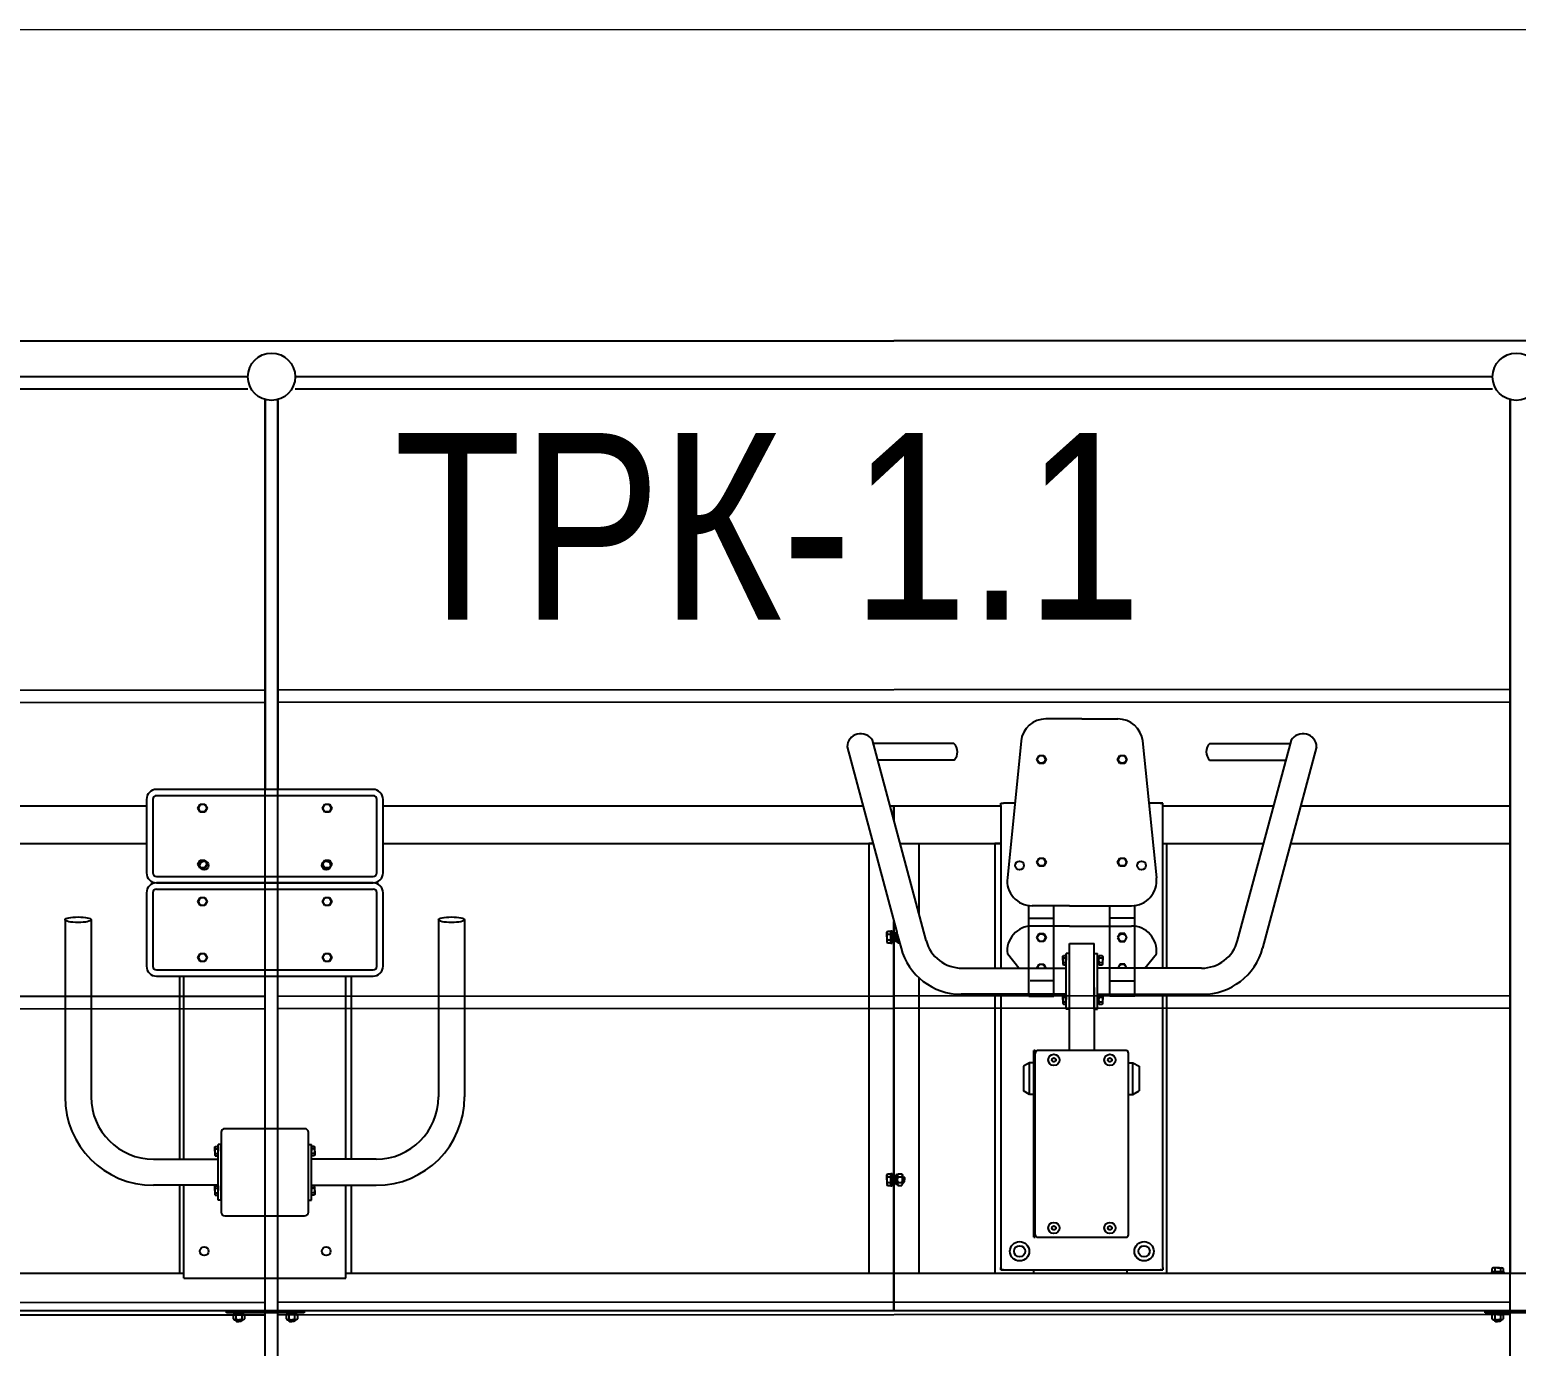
# Model space of a CAD drawing. Header units: millimetres. Extents: x -4421 to 3887, y -3652 to 2555.
# Drawn here: x -1039 to 1350, y 440 to 2555 of the extents above; entities that cross this region are included whole.
import ezdxf

# ---------------------------------------------------------------- set-up
doc = ezdxf.new("R2010")
doc.units = ezdxf.units.MM
for name, color, linetype in [('DIKOM_АРТИКУЛ', 7, 'Continuous'), ('DIKOM_ЗОНА', 80, 'Continuous'), ('DIKOM_ОБЪЕКТ', 7, 'Continuous')]:
    doc.layers.add(name, color=color, linetype=linetype)
doc.styles.add('style1', font='arial.ttf', dxfattribs={"width": 0.8})

msp = doc.modelspace()

# ---------------------------------------------------------------- linework, layer by layer
at = {"layer": 'DIKOM_ЗОНА', "color": 3, "lineweight": 15}
msp.add_lwpolyline([(-2687.7, -2559), (3386.7, -2559, 0.414214), (3886.7, -2059), (3886.7, 2055, 0.414214), (3386.7, 2555), (-2687.7, 2555, 0.414214), (-3187.7, 2055), (-3187.7, -2059, 0.414214)], format="xyb", close=True, dxfattribs=at)
at = {"layer": 'DIKOM_ОБЪЕКТ'}
for p, q in [((-2687.7, 2055), (349.5, 2055)), ((3386.7, 2055), (349.5, 2055)), ((-688.5, 1997.4), (-2612.5, 1997.4)), ((1311.5, 1997.4), (-612.5, 1997.4)), ((-688.5, 1977.4), (-2612.5, 1977.4)), ((-660.5, -1964.6), (-660.5, 1960.8)), ((-660.5, 1959.4), (-660.5, 1334.4)), ((-640.5, -1964.6), (-640.5, 1960.8)), ((-640.5, 1959.4), (-640.5, 1334.4)), ((1311.5, 1977.4), (-612.5, 1977.4)), ((1339.5, -1964.6), (1339.5, 1960.8)), ((1339.5, 1959.4), (1339.5, 557.4)), ((-2631.2, 1493.4), (-660.5, 1494.4)), ((-640.5, 1494.4), (1339.5, 1495.3)), ((-2631.2, 1473.4), (-660.5, 1474.4)), ((-640.5, 1474.4), (1339.5, 1475.3)), ((651.5, 1447.6), (593.5, 1447.6)), ((651.5, 1447.6), (709.5, 1447.6)), ((401.2, 1091.8), (314.9, 1413.7)), ((553.8, 1412.3), (531.8, 1192.3)), ((749.2, 1412.3), (771.2, 1192.3)), ((901.8, 1091.8), (988.1, 1413.7)), ((274.3, 1403), (354.2, 1105)), ((445.9, 1408.3), (316.4, 1408.3)), ((579, 1382.6), (582.7, 1389.1)), ((582.7, 1389.1), (590.3, 1389.1)), ((590.3, 1389.1), (594, 1382.6)), ((709, 1382.6), (712.7, 1389.1)), ((712.7, 1389.1), (720.3, 1389.1)), ((720.3, 1389.1), (724, 1382.6)), ((857.1, 1408.3), (986.6, 1408.3)), ((1028.7, 1403), (942, 1079.4)), ((446.4, 1381.3), (323.6, 1381.3)), ((582.7, 1376.1), (579, 1382.6)), ((590.3, 1376.1), (582.7, 1376.1)), ((594, 1382.6), (590.3, 1376.1)), ((712.7, 1376.1), (709, 1382.6)), ((720.3, 1376.1), (712.7, 1376.1)), ((724, 1382.6), (720.3, 1376.1)), ((856.6, 1381.3), (979.4, 1381.3)), ((-851.3, 1318.4), (-851.3, 1200.4)), ((-841.3, 1318.4), (-841.3, 1200.4)), ((-487.3, 1334.4), (-835.3, 1334.4)), ((-487.3, 1324.4), (-835.3, 1324.4)), ((-481.3, 1200.4), (-481.3, 1318.4)), ((-471.3, 1200.4), (-471.3, 1318.4)), ((-851.3, 1307.4), (-2393, 1307.4)), ((-768.8, 1304.4), (-765, 1310.9)), ((-765, 1297.9), (-768.8, 1304.4)), ((-765, 1310.9), (-757.5, 1310.9)), ((-757.5, 1297.9), (-765, 1297.9)), ((-757.5, 1310.9), (-753.8, 1304.4)), ((-753.8, 1304.4), (-757.5, 1297.9)), ((-568.8, 1304.4), (-565, 1310.9)), ((-565, 1297.9), (-568.8, 1304.4)), ((-565, 1310.9), (-557.5, 1310.9)), ((-557.5, 1297.9), (-565, 1297.9)), ((-557.5, 1310.9), (-553.8, 1304.4)), ((-553.8, 1304.4), (-557.5, 1297.9)), ((299.9, 1307.4), (-471.3, 1307.4)), ((349.5, 1307.4), (343.4, 1307.4)), ((349.5, 1284.7), (349.5, 1307.4)), ((521.5, 1307.4), (349.5, 1307.4)), ((349.5, 1307.4), (349.5, 1284.7)), ((521.5, 1308.4), (521.5, 1312.4)), ((521.5, 1312.4), (525.5, 1312.4)), ((521.5, 1308.4), (521.5, 1047.3)), ((543.8, 1312.4), (525.5, 1312.4)), ((777.5, 1312.4), (759.2, 1312.4)), ((777.5, 1312.4), (781.5, 1312.4)), ((781.5, 1312.4), (777.5, 1312.4)), ((781.5, 1308.4), (781.5, 1312.4)), ((781.5, 1308.4), (781.5, 1312.4)), ((781.5, 1047.3), (781.5, 1308.4)), ((959.6, 1307.4), (781.5, 1307.4)), ((1339.5, 1307.4), (1003.1, 1307.4)), ((-1671.3, 1247.4), (-851.3, 1247.4)), ((-471.3, 1247.4), (316, 1247.4)), ((316, 1247.4), (309.5, 1247.4)), ((309.5, 1247.4), (309.5, 557.4)), ((359.5, 1247.4), (521.5, 1247.4)), ((359.5, 1247.4), (389.5, 1247.4)), ((389.5, 1247.4), (389.5, 1135.5)), ((521.5, 1247.4), (511.5, 1247.4)), ((511.5, 1247.4), (511.5, 1047.3)), ((781.5, 1247.4), (943.5, 1247.4)), ((781.5, 1247.4), (787.5, 1247.4)), ((787.5, 1247.4), (787.5, 1047.3)), ((987, 1247.4), (1339.5, 1247.4)), ((-768.8, 1214.4), (-765, 1220.9)), ((-765, 1220.9), (-757.5, 1220.9)), ((-757.5, 1220.9), (-753.8, 1214.4)), ((-568.8, 1214.4), (-565, 1220.9)), ((-565, 1220.9), (-557.5, 1220.9)), ((-557.5, 1220.9), (-553.8, 1214.4)), ((579, 1217.6), (582.7, 1224.1)), ((582.7, 1224.1), (590.3, 1224.1)), ((590.3, 1224.1), (594, 1217.6)), ((709, 1217.6), (712.7, 1224.1)), ((712.7, 1224.1), (720.3, 1224.1)), ((720.3, 1224.1), (724, 1217.6)), ((-835.3, 1194.4), (-487.3, 1194.4)), ((-765, 1207.9), (-768.8, 1214.4)), ((-757.5, 1207.9), (-765, 1207.9)), ((-753.8, 1214.4), (-757.5, 1207.9)), ((-565, 1207.9), (-568.8, 1214.4)), ((-557.5, 1207.9), (-565, 1207.9)), ((-553.8, 1214.4), (-557.5, 1207.9)), ((582.7, 1211.1), (579, 1217.6)), ((590.3, 1211.1), (582.7, 1211.1)), ((594, 1217.6), (590.3, 1211.1)), ((712.7, 1211.1), (709, 1217.6)), ((720.3, 1211.1), (712.7, 1211.1)), ((724, 1217.6), (720.3, 1211.1)), ((-487.3, 1184.4), (-835.3, 1184.4)), ((-835.3, 1184.4), (-487.3, 1184.4)), ((-835.3, 1174.4), (-487.3, 1174.4)), ((-851.3, 1168.4), (-851.3, 1050.4)), ((-841.3, 1168.4), (-841.3, 1050.4)), ((-768.8, 1154.4), (-765, 1160.9)), ((-765, 1147.9), (-768.8, 1154.4)), ((-765, 1160.9), (-757.5, 1160.9)), ((-757.5, 1147.9), (-765, 1147.9)), ((-757.5, 1160.9), (-753.8, 1154.4)), ((-753.8, 1154.4), (-757.5, 1147.9)), ((-568.8, 1154.4), (-565, 1160.9)), ((-565, 1147.9), (-568.8, 1154.4)), ((-565, 1160.9), (-557.5, 1160.9)), ((-557.5, 1147.9), (-565, 1147.9)), ((-557.5, 1160.9), (-553.8, 1154.4)), ((-553.8, 1154.4), (-557.5, 1147.9)), ((-481.3, 1050.4), (-481.3, 1168.4)), ((-471.3, 1050.4), (-471.3, 1168.4)), ((566.5, 1114.6), (566.5, 1147.9)), ((631.5, 1147.6), (571.5, 1147.6)), ((606.5, 1114.9), (606.5, 1147.6)), ((606.5, 1114.9), (606.5, 1147.6)), ((631.5, 1147.6), (731.5, 1147.6)), ((696.5, 1114.9), (696.5, 1147.6)), ((696.5, 1114.9), (696.5, 1147.6)), ((736.5, 1114.6), (736.5, 1147.9)), ((-982.3, 1125.1), (-982.3, 840.4)), ((-940.3, 1125.1), (-940.3, 840.4)), ((-382.3, 1125.1), (-382.3, 840.4)), ((-340.3, 1125.1), (-340.3, 840.4)), ((566.5, 1127.6), (606.5, 1127.6)), ((736.5, 1127.6), (696.5, 1127.6)), ((338.1, 1105), (339, 1106.7)), ((338.1, 1097.4), (338.1, 1105)), ((339, 1106.7), (344.5, 1106.7)), ((339, 1102.1), (344.5, 1102.1)), ((344.5, 1097.4), (344.5, 1107.4)), ((344.5, 1107.4), (346.5, 1107.4)), ((344.5, 1106.7), (344.5, 1097.4)), ((346.5, 1107.4), (346.5, 1097.4)), ((346.5, 1102.4), (352.5, 1102.4)), ((346.5, 1101.6), (352.5, 1101.6)), ((349.5, 497.4), (349.5, 1122.5)), ((349.5, 1122.5), (349.5, 497.4)), ((355, 1105), (352.5, 1105)), ((352.5, 1105), (352.5, 1097.4)), ((352.5, 1097.9), (355, 1098.8)), ((355, 1097.4), (355, 1105)), ((355, 1097.4), (355, 1104.7)), ((355, 1101.9), (361, 1079.4)), ((566.5, 1028.7), (566.5, 1114.3)), ((631.5, 1114.9), (571.5, 1114.9)), ((579, 1096.4), (582.7, 1102.9)), ((582.7, 1102.9), (590.3, 1102.9)), ((590.3, 1102.9), (594, 1096.4)), ((606.5, 1016.3), (606.5, 1114.9)), ((631.5, 1114.9), (731.5, 1114.9)), ((696.5, 1016.3), (696.5, 1114.9)), ((712.7, 1102.9), (709, 1096.4)), ((720.3, 1102.9), (712.7, 1102.9)), ((724, 1096.4), (720.3, 1102.9)), ((736.5, 1028.7), (736.5, 1114.3)), ((338.1, 1097.4), (338.1, 1089.8)), ((338.1, 1089.8), (339, 1088.2)), ((339, 1092.8), (344.5, 1092.8)), ((339, 1088.2), (344.5, 1088.2)), ((344.5, 1088.2), (344.5, 1097.4)), ((344.5, 1097.4), (344.5, 1087.4)), ((344.5, 1087.4), (346.5, 1087.4)), ((346.5, 1087.4), (346.5, 1097.4)), ((346.5, 1093.3), (352.5, 1093.3)), ((346.5, 1092.4), (352.5, 1092.4)), ((352.5, 1089.8), (352.5, 1097.4)), ((355, 1097), (352.5, 1096.1)), ((355, 1089.8), (352.5, 1089.8)), ((355, 1097.4), (355, 1089.8)), ((355, 1097.4), (355, 1090.2)), ((355, 1090.2), (356.1, 1088.2)), ((356.1, 1092.8), (357.4, 1092.8)), ((356.1, 1088.2), (358.7, 1088.2)), ((582.7, 1089.9), (579, 1096.4)), ((590.3, 1089.9), (582.7, 1089.9)), ((594, 1096.4), (590.3, 1089.9)), ((631.5, 1016.3), (631.5, 1087)), ((631.5, 1087), (671.5, 1087)), ((671.5, 1016.3), (671.5, 1087)), ((709, 1096.4), (712.7, 1089.9)), ((712.7, 1089.9), (720.3, 1089.9)), ((720.3, 1089.9), (724, 1096.4)), ((-768.8, 1064.4), (-765, 1070.9)), ((-765, 1057.9), (-768.8, 1064.4)), ((-765, 1070.9), (-757.5, 1070.9)), ((-757.5, 1057.9), (-765, 1057.9)), ((-757.5, 1070.9), (-753.8, 1064.4)), ((-753.8, 1064.4), (-757.5, 1057.9)), ((-568.8, 1064.4), (-565, 1070.9)), ((-565, 1057.9), (-568.8, 1064.4)), ((-565, 1070.9), (-557.5, 1070.9)), ((-557.5, 1057.9), (-565, 1057.9)), ((-557.5, 1070.9), (-553.8, 1064.4)), ((-553.8, 1064.4), (-557.5, 1057.9)), ((550.2, 1047.3), (531.8, 1070.2)), ((579.1, 1047.3), (582.7, 1053.7)), ((582.7, 1053.7), (590.3, 1053.7)), ((590.3, 1053.7), (593.9, 1047.3)), ((621.2, 1066.3), (622, 1067.6)), ((621.2, 1060.1), (621.2, 1066.3)), ((621.2, 1060.1), (621.2, 1054)), ((621.2, 1054), (622, 1052.6)), ((622, 1067.6), (626.5, 1067.6)), ((622, 1063.9), (626.5, 1063.9)), ((622, 1056.4), (626.5, 1056.4)), ((622, 1052.6), (626.5, 1052.6)), ((631.5, 1071.1), (626.5, 1071.1)), ((626.5, 981.5), (626.5, 1071.1)), ((626.5, 1067.6), (626.5, 1060.1)), ((626.5, 1052.6), (626.5, 1060.1)), ((631.5, 981.5), (631.5, 1071.1)), ((671.5, 981.5), (671.5, 1071.1)), ((671.5, 1071.1), (676.5, 1071.1)), ((676.5, 981.5), (676.5, 1071.1)), ((676.5, 1060.1), (676.5, 1066.2)), ((676.5, 1066.2), (678.5, 1066.2)), ((676.5, 1060.5), (678.5, 1061.2)), ((676.5, 1060.1), (676.5, 1054)), ((678.5, 1059.8), (676.5, 1059)), ((676.5, 1054), (678.5, 1054)), ((678.5, 1066), (679.5, 1067.6)), ((678.5, 1066.2), (678.5, 1060.1)), ((678.5, 1060.1), (678.5, 1066)), ((678.5, 1054), (678.5, 1060.1)), ((678.5, 1060.1), (678.5, 1054.3)), ((678.5, 1054.3), (679.5, 1052.6)), ((679.5, 1067.6), (684.3, 1067.6)), ((679.5, 1063.9), (684.3, 1063.9)), ((679.5, 1056.4), (684.3, 1056.4)), ((679.5, 1052.6), (684.3, 1052.6)), ((684.3, 1067.6), (685.3, 1066)), ((684.3, 1052.6), (685.3, 1054.3)), ((685.3, 1066), (685.3, 1060.1)), ((685.3, 1054.3), (685.3, 1060.1)), ((712.7, 1053.7), (709.1, 1047.3)), ((720.3, 1053.7), (712.7, 1053.7)), ((723.9, 1047.3), (720.3, 1053.7)), ((752.8, 1047.3), (771.2, 1070.2)), ((-835.3, 1044.4), (-487.3, 1044.4)), ((-835.3, 1034.4), (-487.3, 1034.4)), ((-798.5, 1034.4), (-798.5, 740.4)), ((-791.3, 740.4), (-791.3, 1034.4)), ((-531.3, 740.4), (-531.3, 1034.4)), ((-522.5, 1034.4), (-522.5, 740.4)), ((389.5, 1032.1), (389.5, 557.4)), ((459.2, 1047.3), (626.5, 1047.3)), ((566.5, 1002.5), (566.5, 1028.7)), ((843.8, 1047.3), (676.5, 1047.3)), ((736.5, 1002.5), (736.5, 1028.7)), ((-640.5, 1002.4), (1339.5, 1003.3)), ((626.5, 1005.3), (457.6, 1005.3)), ((511.5, 1005.3), (511.5, 557.4)), ((521.5, 1005.3), (521.5, 566.4)), ((566.5, 1002.5), (566.5, 1005.3)), ((606.5, 1026.7), (568.5, 1026.7)), ((606.5, 1002.5), (606.5, 1016.3)), ((606.5, 1002.5), (606.5, 1005.3)), ((621.2, 1003), (622, 1004.3)), ((622, 1004.3), (626.5, 1004.3)), ((626.5, 1004.3), (626.5, 996.8)), ((631.5, 914.9), (631.5, 1016.3)), ((671.5, 1016.3), (671.5, 914.9)), ((676.5, 1005.3), (845.4, 1005.3)), ((678.5, 1002.6), (679.5, 1004.3)), ((679.5, 1004.3), (684.3, 1004.3)), ((684.3, 1004.3), (685.3, 1002.6)), ((696.5, 1026.7), (736.4, 1026.7)), ((696.5, 1002.5), (696.5, 1016.3)), ((696.5, 1002.5), (696.5, 1005.3)), ((736.5, 1002.5), (736.5, 1005.3)), ((781.5, 566.4), (781.5, 1005.3)), ((787.5, 1005.3), (787.5, 557.4)), ((-2631, 1001.4), (-660.5, 1002.4)), ((-2631, 981.4), (-660.5, 982.4)), ((-640.5, 982.4), (1339.5, 983.3)), ((566.5, 1002.5), (606.5, 1002.5)), ((621.2, 996.8), (621.2, 1003)), ((621.2, 996.8), (621.2, 990.6)), ((621.2, 990.6), (622, 989.3)), ((622, 1000.6), (626.5, 1000.6)), ((622, 993), (626.5, 993)), ((622, 989.3), (626.5, 989.3)), ((626.5, 989.3), (626.5, 996.8)), ((631.5, 981.5), (626.5, 981.5)), ((671.5, 981.5), (676.5, 981.5)), ((676.5, 996.8), (676.5, 1002.9)), ((676.5, 1002.9), (678.5, 1002.9)), ((676.5, 997.2), (678.5, 997.9)), ((676.5, 996.8), (676.5, 990.7)), ((678.5, 996.4), (676.5, 995.7)), ((676.5, 990.7), (678.5, 990.7)), ((678.5, 1002.9), (678.5, 996.8)), ((678.5, 996.8), (678.5, 1002.6)), ((678.5, 990.7), (678.5, 996.8)), ((678.5, 996.8), (678.5, 990.9)), ((678.5, 990.9), (679.5, 989.3)), ((679.5, 1000.6), (684.3, 1000.6)), ((679.5, 993), (684.3, 993)), ((679.5, 989.3), (684.3, 989.3)), ((684.3, 989.3), (685.3, 990.9)), ((685.3, 1002.6), (685.3, 996.8)), ((685.3, 990.9), (685.3, 996.8)), ((736.5, 1002.5), (696.5, 1002.5)), ((576.5, 914.9), (574.5, 914.9)), ((574.5, 914.9), (576.5, 914.9)), ((574.5, 614.9), (574.5, 914.9)), ((576.5, 914.9), (576.5, 909.9)), ((576.5, 619.9), (576.5, 909.9)), ((722.5, 914.9), (580.5, 914.9)), ((726.5, 618.9), (726.5, 910.9)), ((567.5, 895.4), (557.5, 889.7)), ((557.5, 889.7), (557.5, 850.2)), ((574.5, 895.4), (567.5, 895.4)), ((567.5, 844.4), (567.5, 895.4)), ((726.5, 895.4), (733.5, 895.4)), ((733.5, 895.4), (743.5, 889.7)), ((733.5, 844.4), (733.5, 895.4)), ((743.5, 889.7), (743.5, 850.2)), ((567.5, 844.4), (557.5, 850.2)), ((574.5, 844.4), (567.5, 844.4)), ((726.5, 844.4), (733.5, 844.4)), ((733.5, 844.4), (743.5, 850.2)), ((-597.3, 789.4), (-725.3, 789.4)), ((-731.3, 783.4), (-731.3, 655.4)), ((-591.3, 655.4), (-591.3, 783.4)), ((-741.6, 759.4), (-740.8, 760.7)), ((-741.6, 753.2), (-741.6, 759.4)), ((-741.6, 753.2), (-741.6, 747)), ((-741.6, 747), (-740.8, 745.7)), ((-740.8, 760.7), (-736.3, 760.7)), ((-740.8, 757), (-736.3, 757)), ((-740.8, 749.5), (-736.3, 749.5)), ((-740.8, 745.7), (-736.3, 745.7)), ((-731.3, 764.2), (-736.3, 764.2)), ((-736.3, 674.6), (-736.3, 764.2)), ((-736.3, 760.7), (-736.3, 753.2)), ((-736.3, 745.7), (-736.3, 753.2)), ((-731.3, 674.6), (-731.3, 764.2)), ((-591.3, 674.6), (-591.3, 764.2)), ((-591.3, 764.2), (-586.3, 764.2)), ((-586.3, 674.6), (-586.3, 764.2)), ((-581.8, 760.7), (-586.3, 760.7)), ((-586.3, 760.7), (-586.3, 753.2)), ((-581.8, 757), (-586.3, 757)), ((-586.3, 745.7), (-586.3, 753.2)), ((-581.8, 749.5), (-586.3, 749.5)), ((-581.8, 745.7), (-586.3, 745.7)), ((-581, 759.4), (-581.8, 760.7)), ((-581, 747), (-581.8, 745.7)), ((-581, 753.2), (-581, 759.4)), ((-581, 753.2), (-581, 747)), ((-840.3, 740.4), (-736.3, 740.4)), ((-482.3, 740.4), (-586.3, 740.4)), ((338.1, 715), (339, 716.7)), ((339, 716.7), (344.5, 716.7)), ((344.5, 707.4), (344.5, 717.4)), ((344.5, 717.4), (346.5, 717.4)), ((344.5, 716.7), (344.5, 707.4)), ((346.5, 717.4), (346.5, 707.4)), ((355, 714.7), (356.1, 716.7)), ((356.1, 716.7), (362.3, 716.7)), ((362.3, 716.7), (363.4, 714.7)), ((-736.3, 698.4), (-840.3, 698.4)), ((-798.5, 698.4), (-798.5, 557.4)), ((-791.3, 549.4), (-791.3, 698.4)), ((-741.6, 696.1), (-740.8, 697.4)), ((-741.6, 689.9), (-741.6, 696.1)), ((-740.8, 697.4), (-736.3, 697.4)), ((-740.8, 693.6), (-736.3, 693.6)), ((-736.3, 697.4), (-736.3, 689.9)), ((-586.3, 698.4), (-482.3, 698.4)), ((-581.8, 697.4), (-586.3, 697.4)), ((-586.3, 697.4), (-586.3, 689.9)), ((-581.8, 693.6), (-586.3, 693.6)), ((-581, 696.1), (-581.8, 697.4)), ((-581, 689.9), (-581, 696.1)), ((-531.3, 549.4), (-531.3, 698.4)), ((-522.5, 698.4), (-522.5, 557.4)), ((338.1, 707.4), (338.1, 715)), ((338.1, 707.4), (338.1, 699.8)), ((338.1, 699.8), (339, 698.2)), ((339, 712.1), (344.5, 712.1)), ((339, 702.8), (344.5, 702.8)), ((339, 698.2), (344.5, 698.2)), ((344.5, 698.2), (344.5, 707.4)), ((344.5, 707.4), (344.5, 697.4)), ((344.5, 697.4), (346.5, 697.4)), ((346.5, 712.4), (352.5, 712.4)), ((346.5, 711.6), (352.5, 711.6)), ((346.5, 697.4), (346.5, 707.4)), ((346.5, 703.3), (352.5, 703.3)), ((346.5, 702.4), (352.5, 702.4)), ((355, 715), (352.5, 715)), ((352.5, 715), (352.5, 707.4)), ((352.5, 707.9), (355, 708.8)), ((352.5, 699.8), (352.5, 707.4)), ((355, 707), (352.5, 706.1)), ((355, 699.8), (352.5, 699.8)), ((355, 707.4), (355, 715)), ((355, 707.4), (355, 714.7)), ((355, 707.4), (355, 699.8)), ((355, 707.4), (355, 700.2)), ((355, 700.2), (356.1, 698.2)), ((356.1, 712.1), (362.3, 712.1)), ((356.1, 702.8), (362.3, 702.8)), ((356.1, 698.2), (362.3, 698.2)), ((362.3, 698.2), (363.4, 700.2)), ((363.4, 714.7), (363.4, 707.4)), ((363.4, 712.4), (365, 712.4)), ((363.4, 711.6), (365.8, 711.6)), ((363.4, 700.2), (363.4, 707.4)), ((363.4, 703.3), (365.8, 703.3)), ((363.4, 702.4), (365, 702.4)), ((365, 712.4), (366.5, 710.9)), ((365, 712.4), (365, 707.4)), ((365, 702.4), (365, 707.4)), ((365, 702.4), (366.5, 703.9)), ((366.5, 710.9), (366.5, 707.4)), ((366.5, 703.9), (366.5, 707.4)), ((-741.6, 689.9), (-741.6, 683.7)), ((-741.6, 683.7), (-740.8, 682.4)), ((-740.8, 686.1), (-736.3, 686.1)), ((-740.8, 682.4), (-736.3, 682.4)), ((-736.3, 682.4), (-736.3, 689.9)), ((-731.3, 674.6), (-736.3, 674.6)), ((-591.3, 674.6), (-586.3, 674.6)), ((-586.3, 682.4), (-586.3, 689.9)), ((-581.8, 686.1), (-586.3, 686.1)), ((-581.8, 682.4), (-586.3, 682.4)), ((-581, 683.7), (-581.8, 682.4)), ((-581, 689.9), (-581, 683.7)), ((-725.3, 649.4), (-597.3, 649.4)), ((574.5, 614.9), (576.5, 614.9)), ((574.5, 614.9), (576.5, 614.9)), ((576.5, 614.9), (576.5, 619.9)), ((580.5, 614.9), (722.5, 614.9)), ((-1846.5, 557.4), (-791.3, 557.4)), ((-791.3, 549.4), (-531.3, 549.4)), ((-531.3, 557.4), (349.5, 557.4)), ((349.5, 557.4), (2921.8, 557.4)), ((521.5, 562.4), (521.5, 566.4)), ((521.5, 566.4), (521.5, 562.4)), ((525.5, 562.4), (521.5, 562.4)), ((521.5, 562.4), (525.5, 562.4)), ((525.5, 562.4), (777.5, 562.4)), ((574.5, 557.4), (574.5, 562.4)), ((724.5, 557.4), (724.5, 562.4)), ((777.5, 562.4), (781.5, 562.4)), ((777.5, 562.4), (781.5, 562.4)), ((781.5, 562.4), (777.5, 562.4)), ((781.5, 566.4), (781.5, 562.4)), ((781.5, 566.4), (781.5, 562.4)), ((781.5, 566.4), (781.5, 562.4)), ((1319.5, 559.4), (1309.5, 559.4)), ((1309.5, 559.4), (1309.5, 557.4)), ((1309.5, 557.4), (1319.5, 557.4)), ((1311.9, 565.8), (1310.3, 564.9)), ((1310.3, 564.9), (1310.3, 559.4)), ((1310.3, 559.4), (1319.5, 559.4)), ((1319.5, 565.8), (1311.9, 565.8)), ((1314.9, 564.9), (1314.9, 559.4)), ((1319.5, 565.8), (1327.1, 565.8)), ((1328.7, 559.4), (1319.5, 559.4)), ((1319.5, 559.4), (1329.5, 559.4)), ((1329.5, 557.4), (1319.5, 557.4)), ((1324.1, 564.9), (1324.1, 559.4)), ((1327.1, 565.8), (1328.7, 564.9)), ((1328.7, 564.9), (1328.7, 559.4)), ((1329.5, 559.4), (1329.5, 557.4)), ((-2630.7, 509.4), (-660.5, 510.4)), ((-640.5, 510.4), (1339.5, 511.3)), ((-2630.7, 489.4), (-660.5, 490.4)), ((-1846.5, 497.4), (349.5, 497.4)), ((-723, 497.4), (-598, 497.4)), ((-723, 493.4), (-723, 497.4)), ((-598, 493.4), (-723, 493.4)), ((-710.3, 490.9), (-712.2, 489.8)), ((-712.2, 489.8), (-712.2, 483.7)), ((-712.2, 483.7), (-710.3, 482.5)), ((-710.6, 490.9), (-710.6, 493.4)), ((-710.6, 493.4), (-703, 493.4)), ((-703, 490.9), (-710.6, 490.9)), ((-703, 490.9), (-710.3, 490.9)), ((-710.3, 482.5), (-703, 482.5)), ((-708, 482.5), (-708, 480.9)), ((-708, 480.9), (-706.5, 479.4)), ((-708, 480.9), (-703, 480.9)), ((-707.6, 489.8), (-707.6, 483.7)), ((-707.2, 482.5), (-707.2, 480.1)), ((-706.5, 479.4), (-703, 479.4)), ((-703.5, 490.9), (-704.4, 493.4)), ((-695.4, 493.4), (-703, 493.4)), ((-703, 490.9), (-695.4, 490.9)), ((-703, 490.9), (-695.8, 490.9)), ((-695.8, 482.5), (-703, 482.5)), ((-698, 480.9), (-703, 480.9)), ((-699.5, 479.4), (-703, 479.4)), ((-702.5, 493.4), (-701.6, 490.9)), ((-698, 480.9), (-699.5, 479.4)), ((-698.8, 482.5), (-698.8, 480.1)), ((-698.4, 489.8), (-698.4, 483.7)), ((-698, 482.5), (-698, 480.9)), ((-695.8, 490.9), (-693.8, 489.8)), ((-693.8, 483.7), (-695.8, 482.5)), ((-695.4, 490.9), (-695.4, 493.4)), ((-693.8, 489.8), (-693.8, 483.7)), ((-640.5, 490.4), (1339.5, 491.3)), ((-625.3, 490.9), (-627.2, 489.8)), ((-627.2, 489.8), (-627.2, 483.7)), ((-627.2, 483.7), (-625.3, 482.5)), ((-625.6, 490.9), (-625.6, 493.4)), ((-625.6, 493.4), (-618, 493.4)), ((-618, 490.9), (-625.6, 490.9)), ((-618, 490.9), (-625.3, 490.9)), ((-625.3, 482.5), (-618, 482.5)), ((-623, 482.5), (-623, 480.9)), ((-623, 480.9), (-621.5, 479.4)), ((-623, 480.9), (-618, 480.9)), ((-622.6, 489.8), (-622.6, 483.7)), ((-622.2, 482.5), (-622.2, 480.1)), ((-621.5, 479.4), (-618, 479.4)), ((-618.5, 490.9), (-619.4, 493.4)), ((-610.4, 493.4), (-618, 493.4)), ((-618, 490.9), (-610.4, 490.9)), ((-618, 490.9), (-610.8, 490.9)), ((-610.8, 482.5), (-618, 482.5)), ((-613, 480.9), (-618, 480.9)), ((-614.5, 479.4), (-618, 479.4)), ((-617.5, 493.4), (-616.6, 490.9)), ((-613, 480.9), (-614.5, 479.4)), ((-613.8, 482.5), (-613.8, 480.1)), ((-613.4, 489.8), (-613.4, 483.7)), ((-613, 482.5), (-613, 480.9)), ((-610.8, 490.9), (-608.8, 489.8)), ((-608.8, 483.7), (-610.8, 482.5)), ((-610.4, 490.9), (-610.4, 493.4)), ((-608.8, 489.8), (-608.8, 483.7)), ((-598, 497.4), (-598, 493.4)), ((349.5, 497.4), (2921.8, 497.4)), ((1299.5, 497.4), (1424.5, 497.4)), ((1299.5, 493.4), (1299.5, 497.4)), ((1424.5, 493.4), (1299.5, 493.4)), ((1312.2, 490.9), (1310.3, 489.8)), ((1310.3, 489.8), (1310.3, 483.7)), ((1310.3, 483.7), (1312.2, 482.5)), ((1311.9, 490.9), (1311.9, 493.4)), ((1311.9, 493.4), (1319.5, 493.4)), ((1319.5, 490.9), (1311.9, 490.9)), ((1319.5, 490.9), (1312.2, 490.9)), ((1312.2, 482.5), (1319.5, 482.5)), ((1314.5, 482.5), (1314.5, 480.9)), ((1314.5, 480.9), (1316, 479.4)), ((1314.5, 480.9), (1319.5, 480.9)), ((1314.9, 489.8), (1314.9, 483.7)), ((1315.3, 482.5), (1315.3, 480.1)), ((1316, 479.4), (1319.5, 479.4)), ((1319, 490.9), (1318.1, 493.4)), ((1327.1, 493.4), (1319.5, 493.4)), ((1319.5, 490.9), (1327.1, 490.9)), ((1319.5, 490.9), (1326.8, 490.9)), ((1326.8, 482.5), (1319.5, 482.5)), ((1324.5, 480.9), (1319.5, 480.9)), ((1323, 479.4), (1319.5, 479.4)), ((1320, 493.4), (1320.9, 490.9)), ((1324.5, 480.9), (1323, 479.4)), ((1323.7, 482.5), (1323.7, 480.1)), ((1324.1, 489.8), (1324.1, 483.7)), ((1324.5, 482.5), (1324.5, 480.9)), ((1326.8, 490.9), (1328.7, 489.8)), ((1328.7, 483.7), (1326.8, 482.5)), ((1327.1, 490.9), (1327.1, 493.4)), ((1328.7, 489.8), (1328.7, 483.7))]:
    msp.add_line(p, q, dxfattribs=at)
for centre, radius in [((-650.5, 1997.4), 38), ((1349.5, 1997.4), 38), ((586.5, 1382.6), 6.18), ((716.5, 1382.6), 6.18), ((-761.3, 1304.4), 6.18), ((-561.3, 1304.4), 6.18), ((-761.3, 1214.4), 6.18), ((-758.5, 1212.4), 7), ((-562.5, 1212.4), 7), ((-561.3, 1214.4), 6.18), ((551.5, 1212.4), 7), ((586.5, 1217.6), 6.18), ((716.5, 1217.6), 6.18), ((747.5, 1212.4), 7), ((-761.3, 1154.4), 6.18), ((-561.3, 1154.4), 6.18), ((586.5, 1096.4), 6.18), ((716.5, 1096.4), 6.18), ((-761.3, 1064.4), 6.18), ((-561.3, 1064.4), 6.18), ((606.5, 899.9), 9), ((696.5, 899.9), 9), ((606.5, 899.9), 3.2), ((696.5, 899.9), 3.2), ((606.5, 629.9), 9), ((606.5, 629.9), 3.2), ((696.5, 629.9), 9), ((696.5, 629.9), 3.2), ((-758.5, 592.4), 7), ((-562.5, 592.4), 7), ((551.5, 592.4), 15.5), ((551.5, 592.4), 9), ((751.5, 592.4), 15.5), ((751.5, 592.4), 9)]:
    msp.add_circle(centre, radius, dxfattribs=at)
for centre, radius, start, end in [((593.5, 1407.6), 40, 90, 173.2329), ((709.5, 1407.6), 40, 6.7671, 90), ((296.3, 1401.8), 22.1, 32.5243, 176.8365), ((1006.7, 1401.8), 22.1, 3.1635, 147.4757), ((432.2, 1394.6), 19.4, 317.019, 45.1704), ((870.8, 1394.6), 19.4, 134.8296, 222.981), ((-835.3, 1318.4), 16, 90, 180), ((-835.3, 1318.4), 6, 90, 180), ((-487.3, 1318.4), 16, 0, 90), ((-487.3, 1318.4), 6, 0, 90), ((-835.3, 1200.4), 16, 180, 270), ((-835.3, 1200.4), 6, 180, 270), ((-487.3, 1200.4), 16, 270, 0), ((-487.3, 1200.4), 6, 270, 0), ((-835.3, 1168.4), 16, 90, 180), ((-835.3, 1168.4), 6, 90, 180), ((-487.3, 1168.4), 16, 0, 90), ((-487.3, 1168.4), 6, 0, 90), ((571.5, 1187.6), 40, 173.2329, 270), ((731.5, 1187.6), 40, 270, 6.7671), ((349.9, 1097.4), 11.8, 156.8627, 180), ((341.4, 1104.3), 3.24, 150.866, 223.3168), ((364.9, 1097.4), 9.87, 163.0294, 180), ((571.5, 1074.9), 40, 90, 186.7671), ((731.5, 1074.9), 40, 353.2329, 90), ((349.9, 1097.4), 11.8, 180, 203.1373), ((341.4, 1090.6), 3.24, 136.6832, 209.134), ((364.9, 1097.4), 9.87, 180, 207.9053), ((357.7, 1090.7), 2.59, 125.859, 216.1524), ((457.6, 1105.3), 100, 195, 270), ((459.2, 1107.3), 60, 195, 270), ((843.8, 1107.3), 60, 270, 345), ((845.4, 1105.3), 100, 270, 345), ((586.5, 1047.2), 6.18, 1.5148, 178.4852), ((630.8, 1060.1), 9.55, 156.8627, 180), ((630.8, 1060.1), 9.55, 180, 203.1373), ((623.9, 1065.7), 2.64, 150.9367, 223.2461), ((623.9, 1054.6), 2.64, 136.7539, 209.0633), ((686.3, 1060.1), 7.84, 151.4211, 180), ((686.3, 1060.1), 7.84, 180, 208.5789), ((680.6, 1065.6), 2.04, 142.6066, 235.9525), ((680.6, 1054.7), 2.04, 124.0475, 217.3934), ((683.2, 1065.6), 2.04, 304.0475, 37.3934), ((677.5, 1060.1), 7.84, 0, 28.5789), ((677.5, 1060.1), 7.84, 331.4211, 0), ((683.2, 1054.7), 2.04, 322.6066, 55.9525), ((716.5, 1047.2), 6.18, 1.5148, 178.4852), ((-835.3, 1050.4), 16, 180, 270), ((-835.3, 1050.4), 6, 180, 270), ((-487.3, 1050.4), 16, 270, 0), ((-487.3, 1050.4), 6, 270, 0), ((623.9, 1002.4), 2.64, 150.9367, 223.2461), ((680.6, 1002.2), 2.04, 142.6066, 235.9525), ((683.2, 1002.2), 2.04, 304.0475, 37.3934), ((630.8, 996.8), 9.55, 156.8627, 180), ((630.8, 996.8), 9.55, 180, 203.1373), ((623.9, 991.2), 2.64, 136.7539, 209.0633), ((686.3, 996.8), 7.84, 151.4211, 180), ((686.3, 996.8), 7.84, 180, 208.5789), ((680.6, 991.4), 2.04, 124.0475, 217.3934), ((677.5, 996.8), 7.84, 0, 28.5789), ((677.5, 996.8), 7.84, 331.4211, 0), ((683.2, 991.4), 2.04, 322.6066, 55.9525), ((580.5, 910.9), 4, 90, 180), ((722.5, 910.9), 4, 0, 90), ((-840.3, 840.4), 142, 180, 270), ((-840.3, 840.4), 100, 180, 270), ((-482.3, 840.4), 142, 270, 0), ((-482.3, 840.4), 100, 270, 0), ((-725.3, 783.4), 6, 90, 180), ((-597.3, 783.4), 6, 0, 90), ((-732, 753.2), 9.55, 156.8627, 180), ((-732, 753.2), 9.55, 180, 203.1373), ((-738.9, 758.8), 2.64, 150.9367, 223.2461), ((-738.9, 747.7), 2.64, 136.7539, 209.0633), ((-583.7, 758.8), 2.64, 316.7539, 29.0633), ((-590.5, 753.2), 9.55, 0, 23.1373), ((-590.5, 753.2), 9.55, 336.8627, 0), ((-583.7, 747.7), 2.64, 330.9367, 43.2461), ((-732, 689.9), 9.55, 156.8627, 180), ((-738.9, 695.4), 2.64, 150.9367, 223.2461), ((-583.7, 695.4), 2.64, 316.7539, 29.0633), ((-590.5, 689.9), 9.55, 0, 23.1373), ((349.9, 707.4), 11.8, 156.8627, 180), ((349.9, 707.4), 11.8, 180, 203.1373), ((341.4, 714.3), 3.24, 150.866, 223.3168), ((341.4, 700.6), 3.24, 136.6832, 209.134), ((364.9, 707.4), 9.87, 152.0947, 180), ((364.9, 707.4), 9.87, 180, 207.9053), ((357.7, 714.2), 2.59, 143.8476, 234.141), ((357.7, 700.7), 2.59, 125.859, 216.1524), ((360.7, 714.2), 2.59, 305.859, 36.1524), ((353.5, 707.4), 9.87, 0, 27.9053), ((353.5, 707.4), 9.87, 332.0947, 0), ((360.7, 700.7), 2.59, 323.8476, 54.141), ((-732, 689.9), 9.55, 180, 203.1373), ((-738.9, 684.3), 2.64, 136.7539, 209.0633), ((-590.5, 689.9), 9.55, 336.8627, 0), ((-583.7, 684.3), 2.64, 330.9367, 43.2461), ((-725.3, 655.4), 6, 180, 270), ((-597.3, 655.4), 6, 270, 0), ((580.5, 618.9), 4, 180, 270), ((722.5, 618.9), 4, 270, 0), ((1312.7, 562.5), 3.24, 46.6832, 119.134), ((1319.5, 554.1), 11.8, 90, 113.1373), ((1319.5, 554.1), 11.8, 66.8627, 90), ((1326.3, 562.5), 3.24, 60.866, 133.3168), ((-709.7, 488.3), 2.59, 35.859, 126.1524), ((-709.7, 485.2), 2.59, 233.8476, 324.141), ((-703, 481.1), 9.87, 90, 117.9053), ((-703, 492.4), 9.87, 242.0947, 270), ((-703, 481.1), 9.87, 62.0947, 90), ((-703, 492.4), 9.87, 270, 297.9053), ((-696.3, 488.3), 2.59, 53.8476, 144.141), ((-696.3, 485.2), 2.59, 215.859, 306.1524), ((-624.7, 488.3), 2.59, 35.859, 126.1524), ((-624.7, 485.2), 2.59, 233.8476, 324.141), ((-618, 481.1), 9.87, 90, 117.9053), ((-618, 492.4), 9.87, 242.0947, 270), ((-618, 481.1), 9.87, 62.0947, 90), ((-618, 492.4), 9.87, 270, 297.9053), ((-611.3, 488.3), 2.59, 53.8476, 144.141), ((-611.3, 485.2), 2.59, 215.859, 306.1524), ((1312.8, 488.3), 2.59, 35.859, 126.1524), ((1312.8, 485.2), 2.59, 233.8476, 324.141), ((1319.5, 481.1), 9.87, 90, 117.9053), ((1319.5, 492.4), 9.87, 242.0947, 270), ((1319.5, 481.1), 9.87, 62.0947, 90), ((1319.5, 492.4), 9.87, 270, 297.9053), ((1326.2, 488.3), 2.59, 53.8476, 144.141), ((1326.2, 485.2), 2.59, 215.859, 306.1524)]:
    msp.add_arc(centre, radius, start, end, dxfattribs=at)
for centre in [(-961.3, 1125.1), (-361.3, 1125.1)]:
    msp.add_ellipse(centre, major_axis=(-21, 0), ratio=0.211059, dxfattribs=at)

# ---------------------------------------------------------------- texts
at = {"layer": 'DIKOM_АРТИКУЛ', "color": 7, "linetype": 'Continuous', "lineweight": 15, "insert": (-453.7, 1907.1), "char_height": 300, "width": 6012.174, "attachment_point": 1, "style": 'style1'}
msp.add_mtext('ТРК-1.1', dxfattribs=at)

doc.saveas('drawing.dxf')
